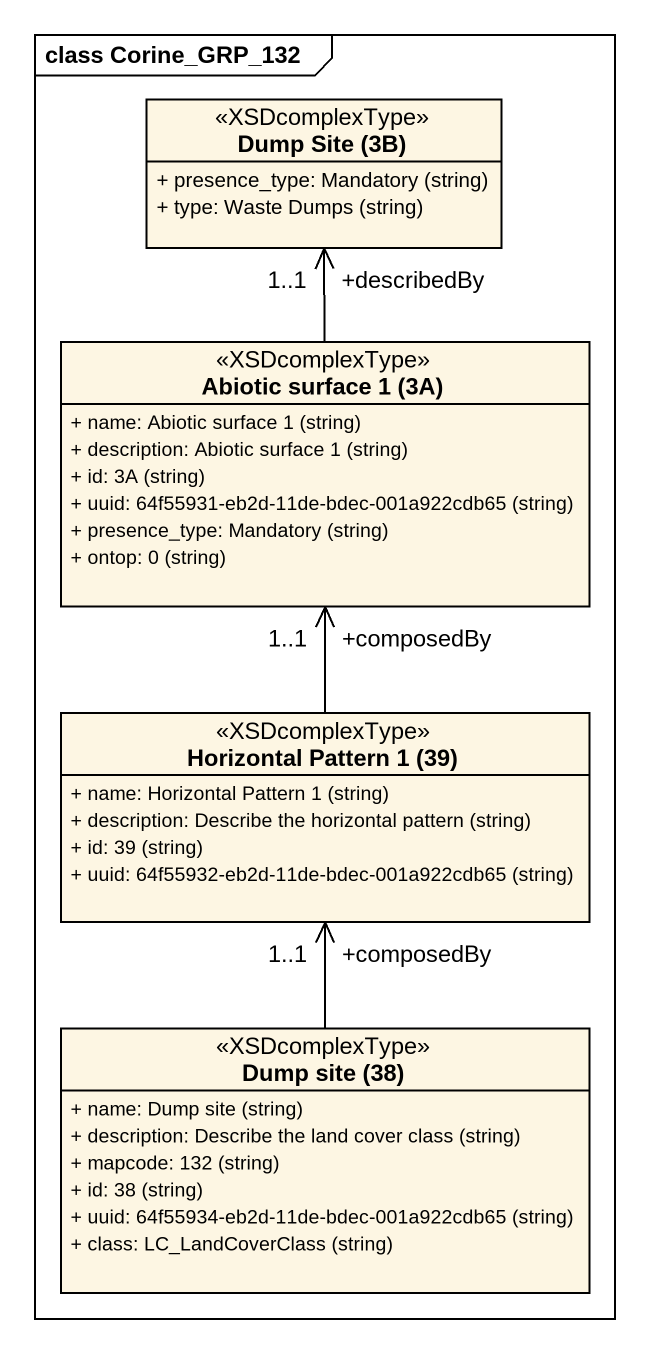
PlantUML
@startuml
mainframe class Corine_GRP_132
hide circle
hide empty members
skinparam classAttributeIconSize 0
class "Dump Site (3B)" as Dump_Site_3B <<XSDcomplexType>> {
  {field} + presence_type: Mandatory (string)
  {field} + type: Waste Dumps (string)
}
class "Abiotic surface 1 (3A)" as Abiotic_surface_1_3A <<XSDcomplexType>> {
  {field} + name: Abiotic surface 1 (string)
  {field} + description: Abiotic surface 1 (string)
  {field} + id: 3A (string)
  {field} + uuid: 64f55931-eb2d-11de-bdec-001a922cdb65 (string)
  {field} + presence_type: Mandatory (string)
  {field} + ontop: 0 (string)
}
class "Horizontal Pattern 1 (39)" as Horizontal_Pattern_1_39 <<XSDcomplexType>> {
  {field} + name: Horizontal Pattern 1 (string)
  {field} + description: Describe the horizontal pattern (string)
  {field} + id: 39 (string)
  {field} + uuid: 64f55932-eb2d-11de-bdec-001a922cdb65 (string)
}
class "Dump site (38)" as Dump_site_38 <<XSDcomplexType>> {
  {field} + name: Dump site (string)
  {field} + description: Describe the land cover class (string)
  {field} + mapcode: 132 (string)
  {field} + id: 38 (string)
  {field} + uuid: 64f55934-eb2d-11de-bdec-001a922cdb65 (string)
  {field} + class: LC_LandCoverClass (string)
}
Abiotic_surface_1_3A -up-> "+describedBy\n1..1" Dump_Site_3B
Horizontal_Pattern_1_39 -up-> "+composedBy\n1..1" Abiotic_surface_1_3A
Dump_site_38 -up-> "+composedBy\n1..1" Horizontal_Pattern_1_39
@enduml
